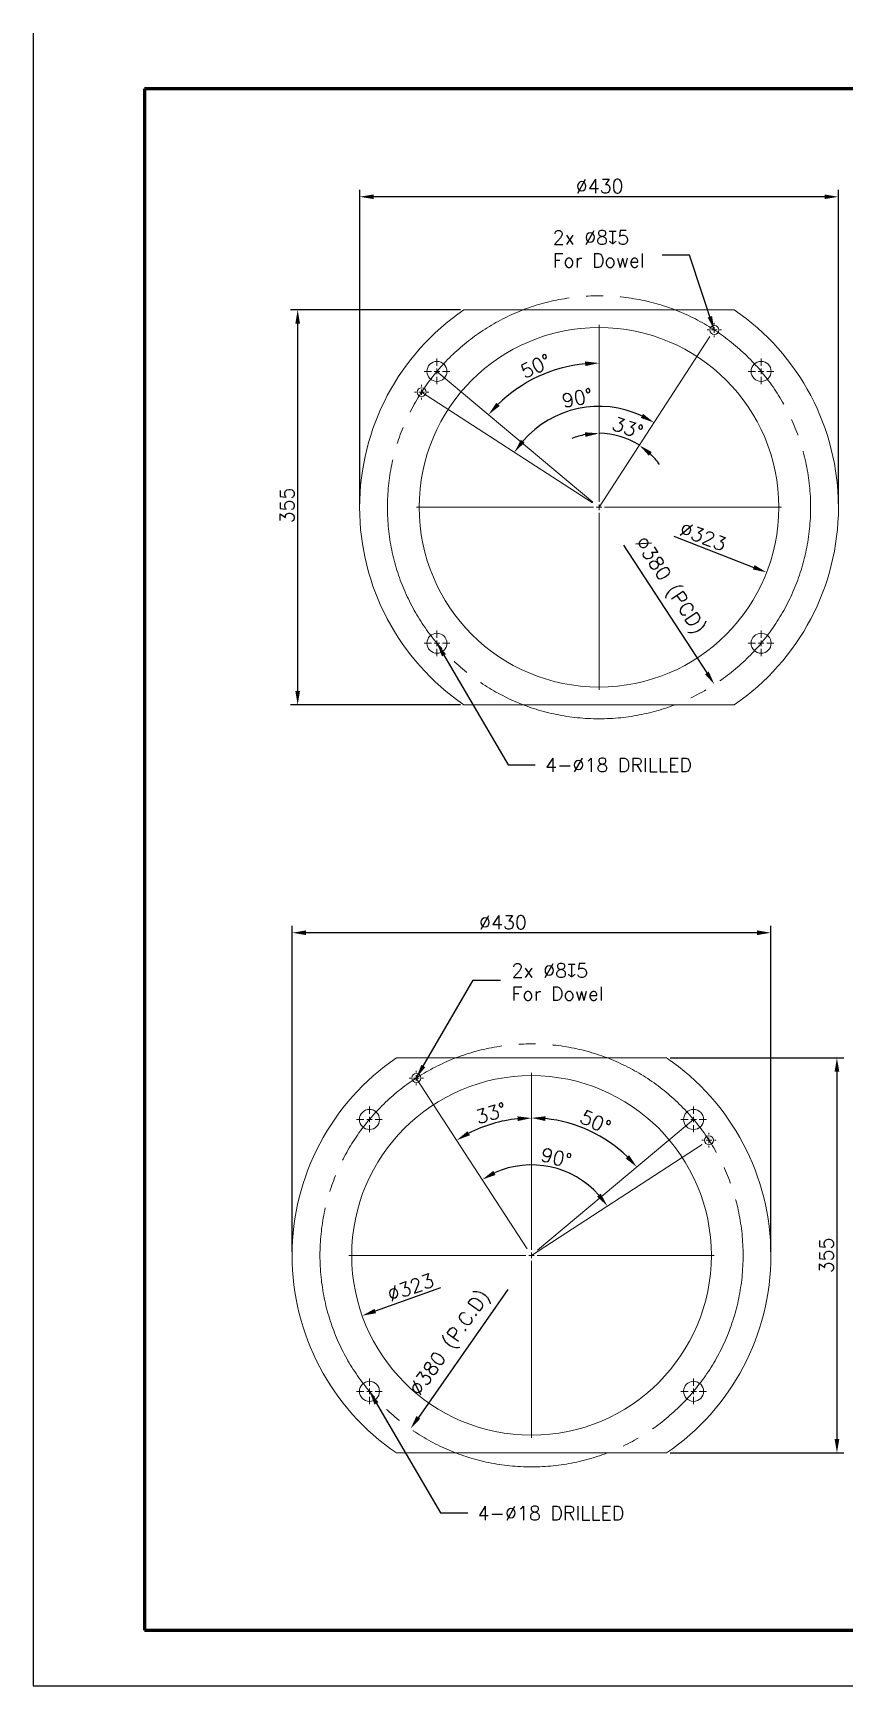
# Model space of a CAD drawing. Header units: millimetres. Extents: x -896 to 1204, y -265 to 1220.
# Drawn here: x -896 to -167, y -265 to 1220 of the extents above; entities that cross this region are included whole.
import ezdxf

# ---------------------------------------------------------------- set-up
doc = ezdxf.new("R2010")
doc.units = ezdxf.units.MM
doc.header["$LTSCALE"] = 12
doc.header["$MEASUREMENT"] = 0
doc.header["$PDSIZE"] = -3
doc.linetypes.add('SLD-Center', pattern=[19.05, 15.24, -1.27, 1.27, -1.27])
doc.linetypes.add('SLD-Solid', pattern=[0])
doc.layers.get('0').update_dxf_attribs({"color": 6})
doc.layers.add('Frame-title', color=6, linetype='Continuous')
doc.styles.get("Standard").update_dxf_attribs({"font": 'romans.shx'})
doc.dimstyles.new('ISO-25', dxfattribs={"dimtxt": 2.5, "dimasz": 2.5, "dimexe": 1.25, "dimexo": 0.625, "dimtad": 1, "dimtxsty": 'Standard', "dimcen": 2.5, "dimadec": 0, "dimazin": 0, "dimtfac": 1, "dimtmove": 0, "dimatfit": 3, "dimfxl": 0, "dimarcsym": 0})

# ---------------------------------------------------------------- blocks, each defined once
blk = doc.blocks.new('*D32')
at = {"color": 0, "linetype": 'SLD-Solid', "lineweight": -2}
blk.add_line((-365.8, 760), (-291, 645.2), dxfattribs=at)
at = {"color": 0, "linetype": 'SLD-Solid'}
blk.add_solid([(-289.3, 646.3), (-292.7, 644), (-284.2, 634.7)], dxfattribs=at)
at = {"layer": 'Defpoints', "color": 0, "linetype": 'SLD-Solid'}
for p in [(-491.5, 953.2), (-284.2, 634.7)]:
    blk.add_point(p, dxfattribs=at)
at = {"color": 7, "linetype": 'SLD-Solid', "lineweight": 0, "insert": (-345.5, 769.5), "char_height": 12.5, "attachment_point": 1, "rotation": 303.0668}
blk.add_mtext('∅380 (PCD)', dxfattribs=at)
blk = doc.blocks.new('*D33')
at = {"color": 0, "linetype": 'SLD-Solid', "lineweight": -2}
blk.add_arc((-387.8, 793.9), 129.6, 95.5302, 134.4698, dxfattribs=at)
at = {"color": 0, "linetype": 'SLD-Solid'}
for points in [[(-400.4, 925), (-400.2, 920.8), (-387.8, 923.5)], [(-477.1, 885), (-480.1, 887.8), (-487.1, 877.2)]]:
    blk.add_solid(points, dxfattribs=at)
at = {"layer": 'Defpoints', "color": 0, "linetype": 'SLD-Solid'}
for p in [(-387.8, 957.9), (-533.4, 916.1), (-459, 902.2), (-387.8, 793.9), (-387.8, 629.9)]:
    blk.add_point(p, dxfattribs=at)
at = {"color": 7, "linetype": 'SLD-Solid', "lineweight": 0, "insert": (-459.9, 920.6), "char_height": 12.5, "attachment_point": 1, "rotation": 24.7068}
blk.add_mtext('50°', dxfattribs=at)
blk = doc.blocks.new('*D34')
at = {"color": 0, "linetype": 'SLD-Solid', "lineweight": -2}
for start, end in [(100.7877, 111.5754), (57, 90), (35.4246, 46.2123)]:
    blk.add_arc((-387.8, 793.9), 66.5, start, end, dxfattribs=at)
at = {"color": 0, "linetype": 'SLD-Solid'}
for points in [[(-400.5, 861.3), (-400.1, 857.2), (-387.8, 860.4)], [(-343.1, 840.3), (-340.5, 843.6), (-351.6, 849.7)]]:
    blk.add_solid(points, dxfattribs=at)
at = {"layer": 'Defpoints', "color": 0, "linetype": 'SLD-Solid'}
for p in [(-387.8, 957.9), (-284.4, 953.3), (-375.2, 859.2), (-387.8, 793.9), (-387.8, 629.9)]:
    blk.add_point(p, dxfattribs=at)
at = {"color": 7, "linetype": 'SLD-Solid', "lineweight": 0, "insert": (-373.1, 875.7), "char_height": 12.5, "attachment_point": 1, "rotation": 341.0967}
blk.add_mtext('33°', dxfattribs=at)
blk = doc.blocks.new('*D35')
at = {"color": 0, "linetype": 'SLD-Solid', "lineweight": -2}
blk.add_arc((-387.8, 793.9), 90.7, 64.9007, 139.0993, dxfattribs=at)
at = {"color": 0, "linetype": 'SLD-Solid'}
for points in [[(-348.3, 877.9), (-350.4, 874.3), (-338.4, 870)], [(-454.7, 852.1), (-458.1, 854.6), (-463.9, 843.3)]]:
    blk.add_solid(points, dxfattribs=at)
at = {"layer": 'Defpoints', "color": 0, "linetype": 'SLD-Solid'}
for p in [(-284.4, 953.3), (-547.2, 897.4), (-383.1, 884.5), (-387.8, 793.9), (-387.8, 793.9)]:
    blk.add_point(p, dxfattribs=at)
at = {"color": 7, "linetype": 'SLD-Solid', "lineweight": 0, "insert": (-422.2, 895.4), "char_height": 12.5, "attachment_point": 1, "rotation": 12}
blk.add_mtext('90°', dxfattribs=at)
blk = doc.blocks.new('*D36')
at = {"color": 0, "linetype": 'SLD-Solid', "lineweight": -2}
for p, q in [((-602.8, 797.1), (-602.8, 1079.2)), ((-185.3, 1072.9), (-590.3, 1072.9)), ((-172.8, 797.1), (-172.8, 1079.2))]:
    blk.add_line(p, q, dxfattribs=at)
at = {"color": 0, "linetype": 'SLD-Solid'}
for points in [[(-590.3, 1075), (-590.3, 1070.9), (-602.8, 1072.9)], [(-185.3, 1075), (-185.3, 1070.9), (-172.8, 1072.9)]]:
    blk.add_solid(points, dxfattribs=at)
at = {"layer": 'Defpoints', "color": 0, "linetype": 'SLD-Solid'}
for p in [(-602.8, 1072.9), (-602.8, 793.9), (-172.8, 793.9)]:
    blk.add_point(p, dxfattribs=at)
at = {"color": 7, "linetype": 'SLD-Solid', "lineweight": 0, "insert": (-387.3, 1088.6), "char_height": 12.5, "attachment_point": 2}
blk.add_mtext('%%c430', dxfattribs=at)
blk = doc.blocks.new('*D37')
at = {"color": 0, "linetype": 'SLD-Solid', "lineweight": -2}
for p, q in [((-512.3, 971.4), (-664.8, 971.4)), ((-658.5, 958.9), (-658.5, 628.9)), ((-512.3, 616.4), (-664.8, 616.4))]:
    blk.add_line(p, q, dxfattribs=at)
at = {"color": 0, "linetype": 'SLD-Solid'}
for points in [[(-660.6, 958.9), (-656.4, 958.9), (-658.5, 971.4)], [(-660.6, 628.9), (-656.4, 628.9), (-658.5, 616.4)]]:
    blk.add_solid(points, dxfattribs=at)
at = {"layer": 'Defpoints', "color": 0, "linetype": 'SLD-Solid'}
for p in [(-509.2, 971.4), (-658.5, 616.4), (-509.2, 616.4)]:
    blk.add_point(p, dxfattribs=at)
at = {"color": 7, "linetype": 'SLD-Solid', "lineweight": 0, "insert": (-674.1, 795.6), "char_height": 12.5, "attachment_point": 2, "rotation": 90}
blk.add_mtext('355', dxfattribs=at)
blk = doc.blocks.new('*D38')
at = {"color": 0, "linetype": 'SLD-Solid', "lineweight": -2}
blk.add_line((-320.7, 767.9), (-248.9, 740), dxfattribs=at)
at = {"color": 0, "linetype": 'SLD-Solid'}
blk.add_solid([(-248.2, 742), (-249.7, 738.1), (-237.3, 735.5)], dxfattribs=at)
at = {"layer": 'Defpoints', "color": 0, "linetype": 'SLD-Solid'}
for p in [(-538.4, 852.4), (-237.3, 735.5)]:
    blk.add_point(p, dxfattribs=at)
at = {"color": 7, "linetype": 'SLD-Solid', "lineweight": 0, "insert": (-312.1, 781.3), "char_height": 12.5, "attachment_point": 1, "rotation": 338.7912}
blk.add_mtext('∅323', dxfattribs=at)
blk = doc.blocks.new('SW_CENTERMARKSYMBOL_18')
at = {"color": 0, "linetype": 'SLD-Solid', "lineweight": 0}
for p, q in [((0, 1), (0, 32.8)), ((-1, 0), (-32.8, 0)), ((0, 0), (-0.5, 0)), ((0, 0), (0, 0.5)), ((0, 0), (0, -0.5)), ((0, 0), (0.5, 0)), ((1, 0), (32.8, 0)), ((0, -1), (0, -32.8))]:
    blk.add_line(p, q, dxfattribs=at)
blk = doc.blocks.new('SW_CENTERMARKSYMBOL_19')
at = {"color": 0, "linetype": 'SLD-Solid', "lineweight": 0}
for p, q in [((-1, 0), (-1.3, 0)), ((0, 0), (-0.5, 0)), ((0, 1), (0, 1.3)), ((0, 0), (0, 0.5)), ((0, 0), (0, -0.5)), ((0, 0), (0.5, 0)), ((1, 0), (1.3, 0)), ((0, -1), (0, -1.3))]:
    blk.add_line(p, q, dxfattribs=at)
blk = doc.blocks.new('SW_CENTERMARKSYMBOL_20')
at = {"color": 0, "linetype": 'SLD-Solid', "lineweight": 0}
for p, q in [((-1, 0), (-1.3, 0)), ((0, 0), (-0.5, 0)), ((0, 1), (0, 1.3)), ((0, 0), (0, 0.5)), ((0, 0), (0, -0.5)), ((0, 0), (0.5, 0)), ((1, 0), (1.3, 0)), ((0, -1), (0, -1.3))]:
    blk.add_line(p, q, dxfattribs=at)
blk = doc.blocks.new('SW_CENTERMARKSYMBOL_21')
at = {"color": 0, "linetype": 'SLD-Solid', "lineweight": 0}
for p, q in [((-1, 0), (-2.3, 0)), ((0, 0), (-0.5, 0)), ((0, 1), (0, 2.3)), ((0, 0), (0, 0.5)), ((0, 0), (0, -0.5)), ((0, 0), (0.5, 0)), ((1, 0), (2.3, 0)), ((0, -1), (0, -2.3))]:
    blk.add_line(p, q, dxfattribs=at)
blk = doc.blocks.new('SW_CENTERMARKSYMBOL_22')
at = {"color": 0, "linetype": 'SLD-Solid', "lineweight": 0}
for p, q in [((-1, 0), (-2.3, 0)), ((0, 0), (-0.5, 0)), ((0, 1), (0, 2.3)), ((0, 0), (0, 0.5)), ((0, 0), (0, -0.5)), ((0, 0), (0.5, 0)), ((1, 0), (2.3, 0)), ((0, -1), (0, -2.3))]:
    blk.add_line(p, q, dxfattribs=at)
blk = doc.blocks.new('SW_CENTERMARKSYMBOL_23')
at = {"color": 0, "linetype": 'SLD-Solid', "lineweight": 0}
for p, q in [((-1, 0), (-2.3, 0)), ((0, 0), (-0.5, 0)), ((0, 1), (0, 2.3)), ((0, 0), (0, 0.5)), ((0, 0), (0, -0.5)), ((0, 0), (0.5, 0)), ((1, 0), (2.3, 0)), ((0, -1), (0, -2.3))]:
    blk.add_line(p, q, dxfattribs=at)
blk = doc.blocks.new('SW_CENTERMARKSYMBOL_24')
at = {"color": 0, "linetype": 'SLD-Solid', "lineweight": 0}
for p, q in [((-1, 0), (-2.3, 0)), ((0, 0), (-0.5, 0)), ((0, 1), (0, 2.3)), ((0, 0), (0, 0.5)), ((0, 0), (0, -0.5)), ((0, 0), (0.5, 0)), ((1, 0), (2.3, 0)), ((0, -1), (0, -2.3))]:
    blk.add_line(p, q, dxfattribs=at)
blk = doc.blocks.new('*D40')
at = {"color": 0, "linetype": 'SLD-Solid', "lineweight": -2}
blk.add_line((-469.8, 91.2), (-550.1, -23.7), dxfattribs=at)
at = {"color": 0, "linetype": 'SLD-Solid'}
blk.add_solid([(-551.8, -22.5), (-548.4, -24.9), (-557.2, -34)], dxfattribs=at)
at = {"layer": 'Defpoints', "color": 0, "linetype": 'SLD-Solid'}
for p in [(-339.7, 277.6), (-557.2, -34)]:
    blk.add_point(p, dxfattribs=at)
at = {"color": 7, "linetype": 'SLD-Solid', "lineweight": 0, "insert": (-559.3, 1.8), "char_height": 12.5, "attachment_point": 1, "rotation": 55.0838}
blk.add_mtext('∅380 (P.C.D)', dxfattribs=at)
blk = doc.blocks.new('*D41')
at = {"color": 0, "linetype": 'SLD-Solid', "lineweight": -2}
blk.add_arc((-448.5, 121.8), 123.4, 95.8067, 117.1933, dxfattribs=at)
at = {"color": 0, "linetype": 'SLD-Solid'}
for points in [[(-461.1, 246.7), (-460.9, 242.5), (-448.5, 245.2)], [(-503.8, 229.8), (-505.9, 233.4), (-515.7, 225.3)]]:
    blk.add_solid(points, dxfattribs=at)
at = {"layer": 'Defpoints', "color": 0, "linetype": 'SLD-Solid'}
for p in [(-448.5, 285.8), (-552, 281.2), (-472, 242.9), (-448.5, 121.8), (-448.5, -42.2)]:
    blk.add_point(p, dxfattribs=at)
at = {"color": 7, "linetype": 'SLD-Solid', "lineweight": 0, "insert": (-499.9, 251.6), "char_height": 12.5, "attachment_point": 1, "rotation": 16.5}
blk.add_mtext('33°', dxfattribs=at)
blk = doc.blocks.new('*D42')
at = {"color": 0, "linetype": 'SLD-Solid', "lineweight": -2}
blk.add_arc((-448.5, 121.8), 81.3, 41.8213, 114.1787, dxfattribs=at)
at = {"color": 0, "linetype": 'SLD-Solid'}
for points in [[(-480.8, 194.1), (-482.8, 197.8), (-492.7, 190)], [(-386.3, 177.3), (-389.6, 174.7), (-380.3, 166.1)]]:
    blk.add_solid(points, dxfattribs=at)
at = {"layer": 'Defpoints', "color": 0, "linetype": 'SLD-Solid'}
for p in [(-552, 281.2), (-289.1, 225.3), (-452.7, 203), (-448.5, 121.8), (-448.5, 121.8)]:
    blk.add_point(p, dxfattribs=at)
at = {"color": 7, "linetype": 'SLD-Solid', "lineweight": 0, "insert": (-438.3, 219), "char_height": 12.5, "attachment_point": 1, "rotation": 346.6571}
blk.add_mtext('90°', dxfattribs=at)
blk = doc.blocks.new('*D43')
at = {"color": 0, "linetype": 'SLD-Solid', "lineweight": -2}
blk.add_arc((-448.5, 121.8), 123.5, 45.8014, 84.1986, dxfattribs=at)
at = {"color": 0, "linetype": 'SLD-Solid'}
for points in [[(-436.1, 242.6), (-435.9, 246.8), (-448.5, 245.3)], [(-360.9, 211.8), (-363.9, 208.9), (-353.9, 201.2)]]:
    blk.add_solid(points, dxfattribs=at)
at = {"layer": 'Defpoints', "color": 0, "linetype": 'SLD-Solid'}
for p in [(-448.5, 285.8), (-302.9, 243.9), (-380.6, 225), (-448.5, 121.8), (-448.5, -42.2)]:
    blk.add_point(p, dxfattribs=at)
at = {"color": 7, "linetype": 'SLD-Solid', "lineweight": 0, "insert": (-401, 253.2), "char_height": 12.5, "attachment_point": 1, "rotation": 335}
blk.add_mtext('50°', dxfattribs=at)
blk = doc.blocks.new('*D44')
at = {"color": 0, "linetype": 'SLD-Solid', "lineweight": -2}
for p, q in [((-324, 299.3), (-167.9, 299.3)), ((-174.2, 286.8), (-174.2, -43.2)), ((-324, -55.7), (-167.9, -55.7))]:
    blk.add_line(p, q, dxfattribs=at)
at = {"color": 0, "linetype": 'SLD-Solid'}
for points in [[(-176.3, 286.8), (-172.1, 286.8), (-174.2, 299.3)], [(-176.3, -43.2), (-172.1, -43.2), (-174.2, -55.7)]]:
    blk.add_solid(points, dxfattribs=at)
at = {"layer": 'Defpoints', "color": 0, "linetype": 'SLD-Solid'}
for p in [(-327.2, 299.3), (-327.2, -55.7), (-174.2, -55.7)]:
    blk.add_point(p, dxfattribs=at)
at = {"color": 7, "linetype": 'SLD-Solid', "lineweight": 0, "insert": (-189.8, 121.8), "char_height": 12.5, "attachment_point": 2, "rotation": 90}
blk.add_mtext('355', dxfattribs=at)
blk = doc.blocks.new('*D45')
at = {"color": 0, "linetype": 'SLD-Solid', "lineweight": -2}
for p, q in [((-663.5, 124.9), (-663.5, 417.9)), ((-233.5, 124.9), (-233.5, 417.9)), ((-246, 411.7), (-651, 411.7))]:
    blk.add_line(p, q, dxfattribs=at)
at = {"color": 0, "linetype": 'SLD-Solid'}
for points in [[(-651, 413.8), (-651, 409.6), (-663.5, 411.7)], [(-246, 413.8), (-246, 409.6), (-233.5, 411.7)]]:
    blk.add_solid(points, dxfattribs=at)
at = {"layer": 'Defpoints', "color": 0, "linetype": 'SLD-Solid'}
for p in [(-663.5, 411.7), (-663.5, 121.8), (-233.5, 121.8)]:
    blk.add_point(p, dxfattribs=at)
at = {"color": 7, "linetype": 'SLD-Solid', "lineweight": 0, "insert": (-474.1, 427.3), "char_height": 12.5, "attachment_point": 2}
blk.add_mtext('%%c430', dxfattribs=at)
blk = doc.blocks.new('*D46')
at = {"color": 0, "linetype": 'SLD-Solid', "lineweight": -2}
blk.add_line((-530.2, 92.7), (-588.8, 71.8), dxfattribs=at)
at = {"color": 0, "linetype": 'SLD-Solid'}
blk.add_solid([(-589.5, 73.8), (-588.1, 69.9), (-600.6, 67.6)], dxfattribs=at)
at = {"layer": 'Defpoints', "color": 0, "linetype": 'SLD-Solid'}
for p in [(-296.3, 176), (-600.6, 67.6)]:
    blk.add_point(p, dxfattribs=at)
at = {"color": 7, "linetype": 'SLD-Solid', "lineweight": 0, "insert": (-579.4, 91.8), "char_height": 12.5, "attachment_point": 1, "rotation": 19.5994}
blk.add_mtext('∅323', dxfattribs=at)
blk = doc.blocks.new('SW_CENTERMARKSYMBOL_25')
at = {"color": 0, "linetype": 'SLD-Solid', "lineweight": 0}
for p, q in [((0, 1), (0, 32.8)), ((-1, 0), (-32.8, 0)), ((0, 0), (-0.5, 0)), ((0, 0), (0, 0.5)), ((0, 0), (0, -0.5)), ((0, 0), (0.5, 0)), ((1, 0), (32.8, 0)), ((0, -1), (0, -32.8))]:
    blk.add_line(p, q, dxfattribs=at)
blk = doc.blocks.new('SW_CENTERMARKSYMBOL_26')
at = {"color": 0, "linetype": 'SLD-Solid', "lineweight": 0}
for p, q in [((-1, 0), (-1.3, 0)), ((0, 0), (-0.5, 0)), ((0, 1), (0, 1.3)), ((0, 0), (0, 0.5)), ((0, 0), (0, -0.5)), ((0, 0), (0.5, 0)), ((1, 0), (1.3, 0)), ((0, -1), (0, -1.3))]:
    blk.add_line(p, q, dxfattribs=at)
blk = doc.blocks.new('SW_CENTERMARKSYMBOL_27')
at = {"color": 0, "linetype": 'SLD-Solid', "lineweight": 0}
for p, q in [((-1, 0), (-1.3, 0)), ((0, 0), (-0.5, 0)), ((0, 1), (0, 1.3)), ((0, 0), (0, 0.5)), ((0, 0), (0, -0.5)), ((0, 0), (0.5, 0)), ((1, 0), (1.3, 0)), ((0, -1), (0, -1.3))]:
    blk.add_line(p, q, dxfattribs=at)
blk = doc.blocks.new('SW_CENTERMARKSYMBOL_28')
at = {"color": 0, "linetype": 'SLD-Solid', "lineweight": 0}
for p, q in [((-1, 0), (-2.3, 0)), ((0, 0), (-0.5, 0)), ((0, 1), (0, 2.3)), ((0, 0), (0, 0.5)), ((0, 0), (0, -0.5)), ((0, 0), (0.5, 0)), ((1, 0), (2.3, 0)), ((0, -1), (0, -2.3))]:
    blk.add_line(p, q, dxfattribs=at)
blk = doc.blocks.new('SW_CENTERMARKSYMBOL_29')
at = {"color": 0, "linetype": 'SLD-Solid', "lineweight": 0}
for p, q in [((-1, 0), (-2.3, 0)), ((0, 0), (-0.5, 0)), ((0, 1), (0, 2.3)), ((0, 0), (0, 0.5)), ((0, 0), (0, -0.5)), ((0, 0), (0.5, 0)), ((1, 0), (2.3, 0)), ((0, -1), (0, -2.3))]:
    blk.add_line(p, q, dxfattribs=at)
blk = doc.blocks.new('SW_CENTERMARKSYMBOL_30')
at = {"color": 0, "linetype": 'SLD-Solid', "lineweight": 0}
for p, q in [((-1, 0), (-2.3, 0)), ((0, 0), (-0.5, 0)), ((0, 1), (0, 2.3)), ((0, 0), (0, 0.5)), ((0, 0), (0, -0.5)), ((0, 0), (0.5, 0)), ((1, 0), (2.3, 0)), ((0, -1), (0, -2.3))]:
    blk.add_line(p, q, dxfattribs=at)
blk = doc.blocks.new('SW_CENTERMARKSYMBOL_31')
at = {"color": 0, "linetype": 'SLD-Solid', "lineweight": 0}
for p, q in [((-1, 0), (-2.3, 0)), ((0, 0), (-0.5, 0)), ((0, 1), (0, 2.3)), ((0, 0), (0, 0.5)), ((0, 0), (0, -0.5)), ((0, 0), (0.5, 0)), ((1, 0), (2.3, 0)), ((0, -1), (0, -2.3))]:
    blk.add_line(p, q, dxfattribs=at)

msp = doc.modelspace()

# ---------------------------------------------------------------- linework, layer by layer
at = {"color": 7, "linetype": 'SLD-Solid', "lineweight": 15}
for p, q in [((-509.164, 971.435), (-266.522, 971.435)), ((-509.164, 616.435), (-266.522, 616.435)), ((-327.159, 299.32), (-569.8, 299.32)), ((-327.159, -55.68), (-569.8, -55.68))]:
    msp.add_line(p, q, dxfattribs=at)
at = {"color": 7, "linetype": 'SLD-Center', "lineweight": 0}
for p, q in [((-387.843, 793.935), (-284.362, 953.282)), ((-533.391, 916.064), (-387.843, 793.935)), ((-547.19, 897.416), (-387.843, 793.935)), ((-551.961, 281.167), (-448.479, 121.82)), ((-302.931, 243.949), (-448.479, 121.82)), ((-448.479, 121.82), (-289.132, 225.301))]:
    msp.add_line(p, q, dxfattribs=at)
for centre in [(-387.843, 793.935), (-448.479, 121.82)]:
    msp.add_circle(centre, 190, dxfattribs=at)
at = {"color": 7, "linetype": 'SLD-Solid', "lineweight": 15}
for centre, radius in [((-387.843, 793.935), 161.5), ((-284.362, 953.282), 4), ((-533.391, 916.064), 9), ((-242.295, 916.064), 9), ((-547.19, 897.416), 4), ((-533.391, 671.805), 9), ((-242.295, 671.805), 9), ((-448.479, 121.82), 161.5), ((-551.961, 281.167), 4), ((-594.028, 243.949), 9), ((-302.931, 243.949), 9), ((-289.132, 225.301), 4), ((-594.028, -0.31), 9), ((-302.931, -0.31), 9)]:
    msp.add_circle(centre, radius, dxfattribs=at)
for centre, start, end in [((-387.843, 793.935), 124.35252, 235.64748), ((-387.843, 793.935), 304.35252, 55.64748), ((-448.479, 121.82), 124.35252, 235.64748), ((-448.479, 121.82), 304.35252, 55.64748)]:
    msp.add_arc(centre, 215, start, end, dxfattribs=at)
at = {"layer": 'Frame-title', "color": 179}
for p, q in [((-896.119, 1220.01), (-896.119, -264.99)), ((-896.119, -264.99), (1203.881, -264.99))]:
    msp.add_line(p, q, dxfattribs=at)
at = {"layer": 'Frame-title', "lineweight": 60}
for p, q in [((1103.881, 1170.01), (-796.119, 1170.01)), ((-796.119, 1170.01), (-796.119, -214.99)), ((-796.119, -214.99), (1103.881, -214.99))]:
    msp.add_line(p, q, dxfattribs=at)

# ---------------------------------------------------------------- block references
at = {"color": 7, "linetype": 'Continuous', "lineweight": 0, "xscale": 4.999999999999999, "yscale": 4.999999999999999, "zscale": 4.999999999999999}
for name, p in [('SW_CENTERMARKSYMBOL_18', (-387.843, 793.935)), ('SW_CENTERMARKSYMBOL_20', (-284.362, 953.282)), ('SW_CENTERMARKSYMBOL_24', (-533.391, 916.064)), ('SW_CENTERMARKSYMBOL_21', (-242.295, 916.064)), ('SW_CENTERMARKSYMBOL_19', (-547.19, 897.416)), ('SW_CENTERMARKSYMBOL_23', (-533.391, 671.805)), ('SW_CENTERMARKSYMBOL_22', (-242.295, 671.805)), ('SW_CENTERMARKSYMBOL_25', (-448.479, 121.82)), ('SW_CENTERMARKSYMBOL_27', (-551.961, 281.167)), ('SW_CENTERMARKSYMBOL_28', (-594.028, 243.949)), ('SW_CENTERMARKSYMBOL_31', (-302.931, 243.949)), ('SW_CENTERMARKSYMBOL_26', (-289.132, 225.301)), ('SW_CENTERMARKSYMBOL_29', (-594.028, -0.31)), ('SW_CENTERMARKSYMBOL_30', (-302.931, -0.31))]:
    msp.add_blockref(name, p, dxfattribs=at)

# ---------------------------------------------------------------- texts
at = {"color": 7, "linetype": 'SLD-Solid', "lineweight": 0, "char_height": 12.5, "attachment_point": 1}
for s, insert in [('2x ∅8{\\fGDT;x}5\\PFor Dowel', (-429.534, 1042.672)), ('4-∅18 DRILLED', (-436.291, 568.656)), ('2x ∅8{\\fGDT;x}5\\PFor Dowel', (-466.377, 384.038)), ('4-∅18 DRILLED', (-496.927, -103.459))]:
    msp.add_mtext(s, dxfattribs=dict(at, insert=insert))

# ---------------------------------------------------------------- dimensions: what is measured, and where the dimension line sits
at = {"color": 7, "linetype": 'SLD-Solid', "lineweight": 0}
for base, p1, p2, override, picture, middle in [((-602.843, 1072.945), (-172.843, 793.935), (-602.843, 793.935), {"dimscale": 5, "dimdsep": 46, "dimclrt": 7, "dimadec": 2}, '*D36', (-387.303, 1072.945)), ((-663.479, 411.672), (-233.479, 121.82), (-663.479, 121.82), {"dimscale": 5, "dimdec": 0, "dimdsep": 46, "dimclrt": 7, "dimadec": 2}, '*D45', (-474.14, 411.672))]:
    dim = msp.add_linear_dim(base=base, p1=p1, p2=p2, text='%%c<>', dimstyle='ISO-25', override=override, dxfattribs=at)
    dim.commit()
    dim.dimension.update_dxf_attribs({"geometry": picture, "text_midpoint": middle, "dimtype": 160})
for base, p1, p2, override, picture, middle in [((-658.523, 616.435), (-509.164, 971.435), (-509.164, 616.435), {"dimscale": 5, "dimdsep": 46, "dimclrt": 7, "dimadec": 2}, '*D37', (-658.523, 795.558)), ((-174.184, -55.68), (-327.159, 299.32), (-327.159, -55.68), {"dimscale": 5, "dimdec": 0, "dimdsep": 46, "dimclrt": 7}, '*D44', (-174.184, 121.82))]:
    dim = msp.add_linear_dim(base=base, p1=p1, p2=p2, angle=90, dimstyle='ISO-25', override=override, dxfattribs=at)
    dim.commit()
    dim.dimension.update_dxf_attribs({"geometry": picture, "text_midpoint": middle, "dimtype": 160})
for base, line1, line2, override, picture, middle in [((-383.095, 884.532), ((-387.843, 793.935), (-284.362, 953.282)), ((-547.19, 897.416), (-387.843, 793.935)), {"dimscale": 5, "dimdsep": 46, "dimclrt": 7}, '*D35', (-406.705, 882.674)), ((-459.035, 902.177), ((-387.843, 957.935), (-387.843, 629.935)), ((-533.391, 916.064), (-387.843, 793.935)), {"dimscale": 5, "dimdsep": 46, "dimclrt": 7}, '*D33', (-441.994, 911.631)), ((-375.156, 859.202), ((-387.843, 793.935), (-284.362, 953.282)), ((-387.843, 957.935), (-387.843, 629.935)), {"dimscale": 5, "dimdsep": 46, "dimclrt": 7}, '*D34', (-366.303, 856.837)), ((-380.613, 225.006), ((-302.931, 243.949), (-448.479, 121.82)), ((-448.479, 285.82), (-448.479, -42.18)), {"dimscale": 5, "dimdec": 0, "dimdsep": 46, "dimclrt": 7}, '*D43', (-396.284, 233.753)), ((-452.733, 202.979), ((-448.479, 121.82), (-289.132, 225.301)), ((-551.961, 281.167), (-448.479, 121.82)), {"dimscale": 5, "dimdec": 0, "dimdsep": 46, "dimclrt": 7}, '*D42', (-429.724, 200.896))]:
    dim = msp.add_angular_dim_2l(base=base, line1=line1, line2=line2, dimstyle='ISO-25', override=override, dxfattribs=at)
    dim.commit()
    dim.dimension.update_dxf_attribs({"geometry": picture, "text_midpoint": middle, "dimtype": 162})
for p1, p2, text, override, picture, middle in [((-491.51, 953.162), (-284.176, 634.708), '<> (PCD)', {"dimscale": 5, "dimdsep": 46, "dimclrt": 7, "dimadec": 2}, '*D32', (-334.175, 711.504)), ((-339.728, 277.618), (-557.231, -33.978), '<> (P.C.D)', {"dimscale": 5, "dimdec": 0, "dimdsep": 46, "dimclrt": 7}, '*D40', (-506.381, 38.869))]:
    dim = msp.add_diameter_dim_2p(p1=p1, p2=p2, text=text, dimstyle='ISO-25', override=override, dxfattribs=at)
    dim.commit()
    dim.dimension.update_dxf_attribs({"geometry": picture, "text_midpoint": middle, "dimtype": 163})
for p1, p2, override, picture, middle in [((-538.404, 852.36), (-237.282, 735.509), {"dimscale": 5, "dimdsep": 46, "dimclrt": 7, "dimadec": 2}, '*D38', (-297.546, 758.895)), ((-296.337, 175.994), (-600.622, 67.646), {"dimscale": 5, "dimdec": 0, "dimdsep": 46, "dimclrt": 7}, '*D46', (-553.659, 84.368))]:
    dim = msp.add_diameter_dim_2p(p1=p1, p2=p2, dimstyle='ISO-25', override=override, dxfattribs=at)
    dim.commit()
    dim.dimension.update_dxf_attribs({"geometry": picture, "text_midpoint": middle, "dimtype": 163})
dim = msp.add_angular_dim_2l(base=(-472.024, 242.946), line1=((-448.479, 285.82), (-448.479, -42.18)), line2=((-551.961, 281.167), (-448.479, 121.82)), dimstyle='ISO-25', override={"dimscale": 5, "dimdec": 0, "dimdsep": 46, "dimclrt": 7}, dxfattribs=at)
dim.commit()
dim.dimension.update_dxf_attribs({"geometry": '*D41', "text_midpoint": (-486.188, 249.121)})

# ---------------------------------------------------------------- leaders
for points in [[(-284.362, 953.282), (-306.727, 1020.34), (-331.098, 1020.34)], [(-533.391, 671.805), (-469.552, 562.561), (-445.182, 562.561)], [(-551.961, 281.167), (-500.773, 369.179), (-476.402, 369.179)], [(-594.028, -0.31), (-530.189, -109.554), (-505.818, -109.554)]]:
    msp.add_leader(points, dimstyle='ISO-25', override={"dimscale": 5, "dimdsep": 46, "dimclrt": 7, "dimadec": 2}, dxfattribs=at)

doc.saveas('drawing.dxf')
